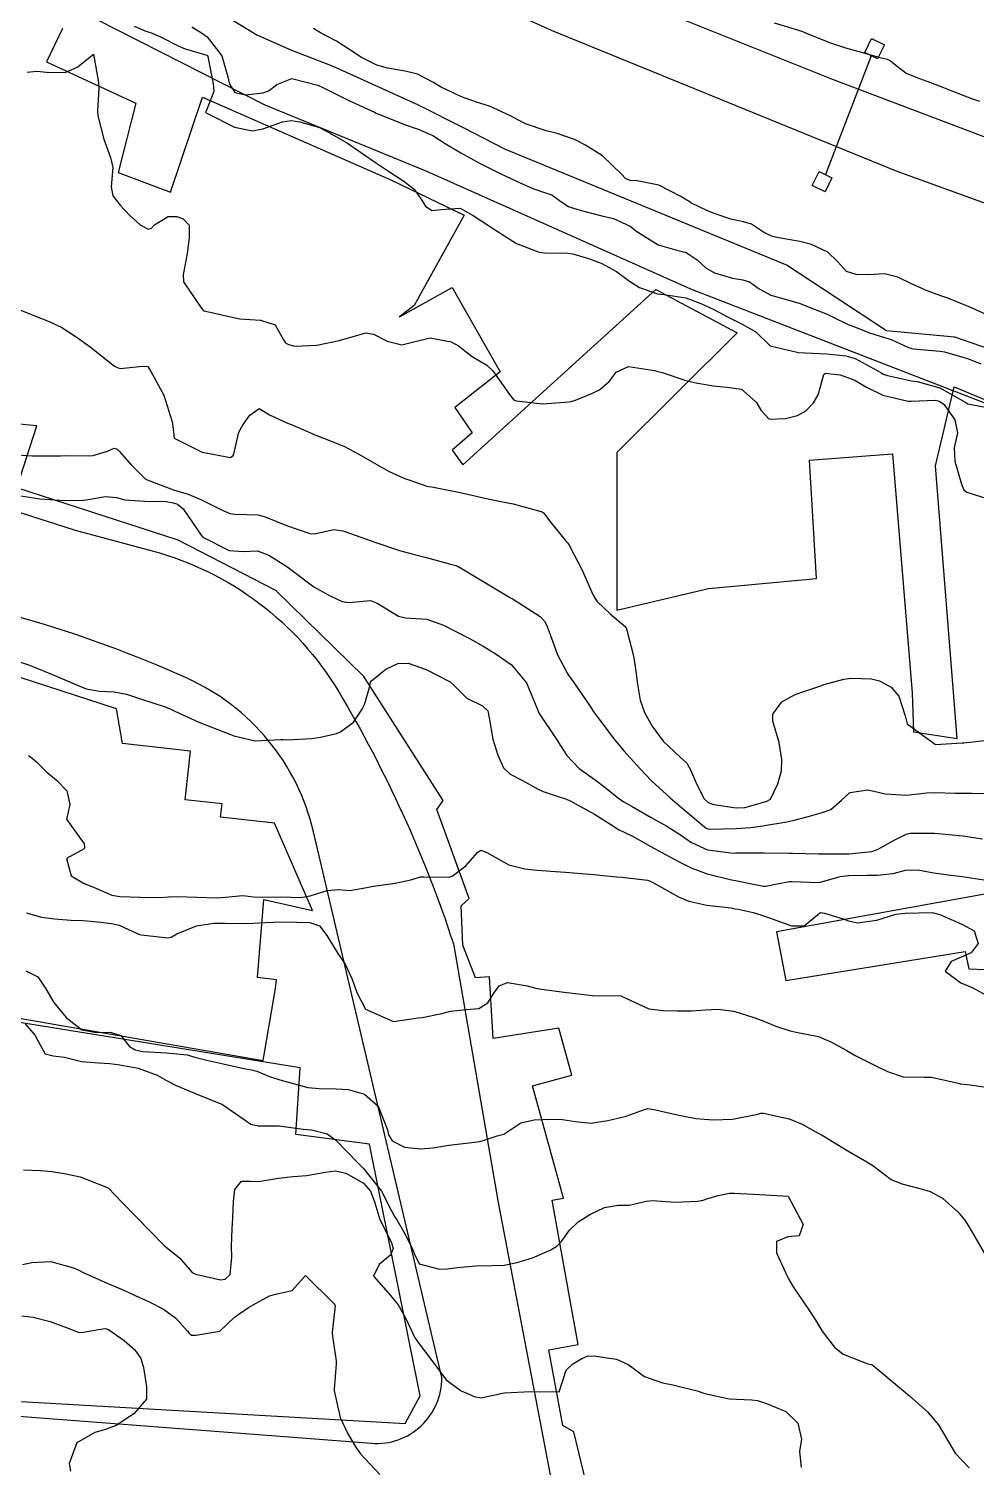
# Model space of a CAD drawing. Header units: metres. Extents: x 307586 to 320046, y 7427249 to 7434250.
# Drawn here: x 309345.2 to 309412, y 7432468.4 to 7432569.9 of the extents above; entities that cross this region are included whole.
import ezdxf

# ---------------------------------------------------------------- set-up
doc = ezdxf.new("R2010")
doc.units = ezdxf.units.M
doc.header["$MEASUREMENT"] = 0
for name, color, linetype in [('Curvas de Nivel 1m', 11, 'Continuous'), ('Curvas de Nivel 5m', 15, 'Continuous'), ('Divisa', 42, 'FENCELINE2'), ('Edificações', 30, 'Continuous'), ('Hidrografia', 140, 'Continuous'), ('Linha Férrea', 20, 'Continuous'), ('Portico', 45, 'Continuous'), ('Vias Primárias', 230, 'Continuous')]:
    doc.layers.add(name, color=color, linetype=linetype)
doc.linetypes.add('FENCELINE2', pattern='A,0.25,-0.1,[132,ltypeshp.shx,S=0.1,R=0,X=-0.1,Y=0],-0.1,1', length=1.45)

msp = doc.modelspace()

# ---------------------------------------------------------------- linework, layer by layer
at = {"layer": 'Curvas de Nivel 1m', "flags": 128}
for points, elevation in [([(309352.6, 7432570.12), (309353.43, 7432569.78), (309353.75, 7432569.67), (309354.46, 7432569.38), (309355.74, 7432568.71), (309356.19, 7432568.52), (309357.73, 7432568.08), (309357.77, 7432568.05), (309357.79, 7432567.99), (309358.18, 7432566.05), (309358.23, 7432565.52), (309357.68, 7432564.12), (309357.65, 7432564.08), (309357.64, 7432564.05), (309357.65, 7432564.02), (309357.68, 7432564), (309357.77, 7432563.96), (309359.67, 7432563), (309360.95, 7432562.74), (309361.67, 7432562.88), (309363.07, 7432563.38), (309363.68, 7432563.47), (309364.28, 7432563.37), (309365.67, 7432562.97), (309366.33, 7432562.61), (309367.54, 7432561.93), (309367.66, 7432561.86), (309367.88, 7432561.71), (309369.64, 7432560.5), (309370.54, 7432559.9), (309371.63, 7432559.18), (309372.35, 7432558.61), (309372.88, 7432557.87), (309373.17, 7432557.43), (309373.61, 7432557.12), (309374.27, 7432557.19), (309375.61, 7432557.27), (309376.53, 7432556.76), (309377.6, 7432556.05), (309377.97, 7432555.81), (309379.58, 7432554.78), (309381.18, 7432554.17), (309381.57, 7432554.12), (309383.21, 7432554.11), (309383.57, 7432554.05), (309384.67, 7432553.73), (309385.56, 7432553.4), (309386.65, 7432552.8), (309387.55, 7432552.13), (309388.26, 7432551.68), (309389.54, 7432551.24), (309390.01, 7432551.19), (309391.53, 7432550.94), (309392.6, 7432550.56), (309393.52, 7432550.12), (309394.48, 7432549.61), (309395.51, 7432549.1), (309396.48, 7432548.56), (309397.49, 7432547.57), (309399.49, 7432547.1), (309399.96, 7432547.08), (309401.49, 7432547), (309402.83, 7432546.86), (309403.48, 7432546.66), (309405.29, 7432545.67), (309405.47, 7432545.57), (309405.54, 7432545.55), (309405.78, 7432545.48), (309407.47, 7432545.1), (309407.87, 7432545.05), (309409.46, 7432544.61), (309411.29, 7432543.56), (309411.44, 7432543.48), (309411.81, 7432543.4), (309413.19, 7432543.13)], 713), ([(309356.68, 7432570.07), (309357.35, 7432569.65), (309357.75, 7432569.37), (309358.78, 7432568.04), (309359.2, 7432566.55), (309359.32, 7432566.03), (309359.7, 7432565.45), (309360.45, 7432565.27), (309361.7, 7432565.42), (309362.13, 7432565.58), (309362.66, 7432566), (309363.72, 7432566.42), (309365.57, 7432565.96), (309365.71, 7432565.9), (309365.83, 7432565.84), (309367.7, 7432564.91), (309369.55, 7432564.05), (309369.68, 7432563.99), (309369.86, 7432563.91), (309371.68, 7432563.18), (309372.65, 7432562.86), (309373.67, 7432562.4), (309374.54, 7432561.85), (309375.65, 7432561.18), (309377.03, 7432560.43), (309377.64, 7432560.12), (309378.3, 7432559.8), (309379.63, 7432559.17), (309380.74, 7432558.66), (309381.62, 7432558.37), (309382.08, 7432558.22), (309382.71, 7432557.75), (309383.26, 7432557.4), (309383.61, 7432557.28), (309384.24, 7432557.1), (309385.6, 7432556.74), (309386.43, 7432556.54), (309387.6, 7432556), (309388, 7432555.69), (309389.58, 7432554.69), (309390.91, 7432554.32), (309391.57, 7432554.15), (309392.34, 7432553.64), (309392.98, 7432553.05), (309393.55, 7432552.71), (309394.83, 7432552.33), (309395.55, 7432552.21), (309396.03, 7432552.07), (309396.72, 7432551.58), (309397.54, 7432551.14), (309398.12, 7432550.98), (309399.53, 7432550.57), (309401.09, 7432549.96), (309401.52, 7432549.79), (309402.07, 7432549.52), (309403.05, 7432549.05), (309403.51, 7432548.87), (309404.5, 7432548.49), (309405.5, 7432548.17), (309406.02, 7432548), (309407.25, 7432547.45), (309407.43, 7432547.39), (309407.49, 7432547.37), (309407.59, 7432547.35), (309409.49, 7432547.19), (309409.79, 7432547.13), (309411.49, 7432546.65), (309412.37, 7432546.29)], 712), ([(309413.42, 7432549.48), (309411.53, 7432550.32), (309410.04, 7432550.92), (309409.54, 7432551.1), (309408.57, 7432551.44), (309407.55, 7432551.89), (309406.51, 7432552.42), (309405.55, 7432552.65), (309404.46, 7432552.58), (309403.55, 7432552.59), (309402.87, 7432552.82), (309402.24, 7432553.52), (309401.57, 7432554.17), (309400.4, 7432554.72), (309399.58, 7432554.92), (309397.95, 7432555.2), (309397.59, 7432555.3), (309397.02, 7432555.58), (309396.16, 7432556.15), (309395.6, 7432556.31), (309394.71, 7432556.5), (309393.61, 7432556.89), (309393.07, 7432557.09), (309391.9, 7432557.65), (309391.74, 7432557.77), (309391.61, 7432557.85), (309391.18, 7432558.1), (309389.63, 7432558.9), (309388.11, 7432559.21), (309387.63, 7432559.23), (309387.29, 7432559.36), (309386.97, 7432559.7), (309385.65, 7432560.98), (309384.46, 7432561.73), (309383.67, 7432562.13), (309382.46, 7432562.55), (309381.67, 7432562.73), (309380.23, 7432563.24), (309379.68, 7432563.51), (309379.15, 7432563.8), (309377.69, 7432564.47), (309376.77, 7432564.75), (309375.7, 7432565.13), (309374.21, 7432565.85), (309373.72, 7432566.16), (309372.59, 7432566.74), (309371.72, 7432566.95), (309370.48, 7432567.15), (309369.73, 7432567.38), (309368.64, 7432567.92), (309367.74, 7432568.51), (309366.87, 7432569.07), (309365.75, 7432569.66), (309365.26, 7432569.96)], 712), ([(309397.76, 7432570.35), (309399.48, 7432569.83), (309399.76, 7432569.74), (309400.26, 7432569.54), (309401.75, 7432568.94), (309402.81, 7432568.59), (309403.74, 7432568.34), (309405.33, 7432567.89), (309405.74, 7432567.79), (309405.96, 7432567.7), (309406.25, 7432567.47), (309407.08, 7432566.81), (309407.72, 7432566.54), (309409.12, 7432566.04), (309409.72, 7432565.8), (309410.67, 7432565.42), (309411.71, 7432565.01), (309412.27, 7432564.84)], 712), ([(309345.05, 7432566.87), (309345.72, 7432566.94), (309346.4, 7432566.87), (309347.72, 7432566.85), (309348.62, 7432567.26), (309349.73, 7432568.15), (309350.09, 7432566.15), (309350.1, 7432565.75), (309350.01, 7432564.15), (309350.03, 7432563.79), (309350.46, 7432562.14), (309350.93, 7432560.86), (309351.1, 7432560.14), (309350.97, 7432558.79), (309351.09, 7432558.14), (309351.61, 7432557.48), (309352.27, 7432556.79), (309353.03, 7432556.11), (309353.59, 7432555.8), (309353.82, 7432555.86), (309354.04, 7432556.1), (309354.99, 7432556.7), (309355.6, 7432556.69), (309356.05, 7432556.53), (309356.47, 7432556.07), (309356.47, 7432555.18), (309356.35, 7432554.07), (309356.05, 7432552.57), (309356.09, 7432552.07), (309357.32, 7432550.25), (309357.48, 7432550.05), (309357.5, 7432550.03), (309357.51, 7432550.03), (309357.54, 7432550.03), (309359.51, 7432549.59), (309360.05, 7432549.48), (309361.51, 7432549.37), (309362.55, 7432549.04), (309363.13, 7432547.99), (309363.28, 7432547.78), (309363.49, 7432547.66), (309363.94, 7432547.53), (309365.49, 7432547.62), (309367.07, 7432547.94), (309367.49, 7432548.06), (309368.94, 7432548.48), (309369.5, 7432548.39), (309370.46, 7432547.9), (309371.49, 7432547.63), (309372.44, 7432547.88), (309373.5, 7432548.12), (309374.98, 7432547.85), (309375.49, 7432547.56), (309376.46, 7432546.81), (309377.48, 7432546.19), (309377.91, 7432545.81), (309379.1, 7432544.14), (309379.35, 7432543.79), (309379.44, 7432543.72), (309379.55, 7432543.68), (309381.44, 7432543.46), (309383.31, 7432543.61), (309383.44, 7432543.64), (309383.52, 7432543.66), (309383.74, 7432543.74), (309384.95, 7432544.23), (309385.45, 7432544.45), (309386.13, 7432545.04), (309386.61, 7432545.7), (309387.48, 7432546.1), (309389.32, 7432545.83), (309389.47, 7432545.78), (309389.87, 7432545.67), (309391.47, 7432545.13), (309392.13, 7432544.97), (309393.46, 7432544.73), (309394.43, 7432544.64), (309395.46, 7432544.51), (309396.5, 7432543.58), (309396.85, 7432542.99), (309397.43, 7432542.38), (309398.56, 7432542.43), (309399.43, 7432542.64), (309400, 7432542.98), (309400.54, 7432543.54), (309400.88, 7432544.1), (309401.27, 7432545.53), (309401.38, 7432545.62), (309401.47, 7432545.63), (309401.56, 7432545.62), (309402.43, 7432545.52), (309403.47, 7432545.13), (309404.3, 7432544.65), (309405.45, 7432544.09), (309407.23, 7432543.67), (309407.45, 7432543.67), (309409.14, 7432543.74), (309409.45, 7432543.67), (309409.77, 7432543.43), (309410.52, 7432542.33), (309410.71, 7432541.42), (309410.47, 7432540.36), (309410.52, 7432539.42), (309411, 7432537.79), (309411.15, 7432537.41), (309411.37, 7432537.23), (309412.78, 7432536.8)], 714), ([(309343.7, 7432539.91), (309345.39, 7432539.81), (309347, 7432539.79), (309347.39, 7432539.81), (309347.73, 7432539.83), (309349.39, 7432539.79), (309349.71, 7432539.82), (309350.71, 7432540.14), (309351.19, 7432540.34), (309351.4, 7432540.28), (309351.54, 7432540.13), (309352.41, 7432539.14), (309353.37, 7432538.18), (309353.52, 7432538.1), (309355.37, 7432537.41), (309356.4, 7432537.1), (309357.36, 7432536.7), (309358.66, 7432536.04), (309359.35, 7432535.73), (309359.7, 7432535.68), (309361.35, 7432535.63), (309361.85, 7432535.5), (309363.34, 7432534.88), (309364.99, 7432534.31), (309365.33, 7432534.29), (309366.68, 7432534.6), (309367.33, 7432534.5), (309368.99, 7432533.91), (309369.32, 7432533.79), (309369.51, 7432533.72), (309371.32, 7432533.13), (309372.3, 7432532.86), (309373.31, 7432532.6), (309375.03, 7432532.12), (309375.31, 7432532.06), (309375.47, 7432532), (309375.74, 7432531.83), (309377.29, 7432530.91), (309379.17, 7432529.79), (309379.27, 7432529.72), (309379.42, 7432529.64), (309381.26, 7432528.47), (309381.59, 7432528.1), (309381.76, 7432527.76), (309382.16, 7432526.68), (309382.49, 7432525.75), (309383.21, 7432524.4), (309383.68, 7432523.74), (309384.75, 7432522.16), (309385.04, 7432521.72), (309385.18, 7432521.52), (309386.56, 7432519.7), (309386.82, 7432519.37), (309387.15, 7432518.99), (309388.33, 7432517.68), (309389.12, 7432516.86), (309390.43, 7432515.66), (309391.1, 7432515.11), (309392.85, 7432513.62), (309392.98, 7432513.52), (309393.08, 7432513.47), (309393.24, 7432513.46), (309395.08, 7432513.49), (309396.13, 7432513.58), (309396.96, 7432513.69), (309397.08, 7432513.71), (309398.66, 7432513.98), (309399.09, 7432514.07), (309400.26, 7432514.37), (309401.1, 7432514.6), (309401.78, 7432514.84), (309402.53, 7432515.51), (309403.12, 7432516.04), (309404.39, 7432516.22), (309405.12, 7432516.06), (309405.6, 7432515.95), (309407.12, 7432515.86), (309408.54, 7432516.02), (309409.12, 7432516.04), (309410.54, 7432516), (309411.12, 7432516), (309411.72, 7432516), (309413.12, 7432515.97)], 716), ([(309344.6, 7432536.97), (309345.36, 7432536.86), (309345.94, 7432536.77), (309347.36, 7432536.66), (309348.86, 7432536.65), (309349.36, 7432536.71), (309350.57, 7432536.93), (309351.36, 7432536.87), (309351.93, 7432536.7), (309353.36, 7432536.6), (309354.86, 7432536.58), (309355.36, 7432536.48), (309355.66, 7432536.38), (309356.06, 7432536.07), (309357.32, 7432534.19), (309357.45, 7432534.05), (309359.31, 7432533.11), (309360.28, 7432533.06), (309361.31, 7432533.09), (309362.11, 7432532.8), (309363.3, 7432532.03), (309363.37, 7432531.98), (309365.28, 7432530.56), (309366.39, 7432529.94), (309366.98, 7432529.65), (309367.27, 7432529.52), (309367.73, 7432529.46), (309369.27, 7432529.6), (309369.76, 7432529.41), (309371.26, 7432528.49), (309371.75, 7432528.37), (309373.26, 7432528.28), (309374.44, 7432527.85), (309375.25, 7432527.43), (309376.31, 7432526.89), (309377.24, 7432526.36), (309378.16, 7432525.8), (309379.22, 7432525.04), (309380.29, 7432523.78), (309381.07, 7432521.89), (309381.11, 7432521.77), (309381.18, 7432521.62), (309382.44, 7432519.75), (309382.72, 7432519.31), (309383.14, 7432518.64), (309384, 7432517.73), (309385.13, 7432516.93), (309385.82, 7432516.41), (309386.68, 7432515.7), (309387.11, 7432515.41), (309387.74, 7432515.05), (309389.09, 7432514.28), (309390.2, 7432513.66), (309391.08, 7432513.09), (309391.93, 7432512.5), (309393.07, 7432512), (309394.9, 7432511.77), (309395.06, 7432511.78), (309395.25, 7432511.78), (309397.06, 7432511.78), (309398.86, 7432511.75), (309399.06, 7432511.75), (309400.89, 7432511.7), (309401.06, 7432511.71), (309401.25, 7432511.71), (309403.07, 7432511.72), (309404.67, 7432511.88), (309405.07, 7432512.01), (309406.3, 7432512.69), (309407.08, 7432513.1), (309407.36, 7432513.17), (309409.08, 7432513.17), (309409.35, 7432513.15), (309411.08, 7432512.98), (309412.47, 7432512.78)], 717), ([(309344.01, 7432525.42), (309345.22, 7432525.03), (309347.16, 7432524.22), (309347.2, 7432524.2), (309347.26, 7432524.17), (309349.2, 7432523.36), (309350.14, 7432523.19), (309351.19, 7432523.14), (309352.05, 7432522.97), (309353.19, 7432522.61), (309354.78, 7432522.08), (309355.18, 7432521.93), (309355.47, 7432521.78), (309357.17, 7432521.01), (309358.85, 7432520.34), (309359.16, 7432520.22), (309359.63, 7432520.03), (309361.15, 7432519.68), (309362.95, 7432519.78), (309363.15, 7432519.79), (309363.38, 7432519.75), (309365.15, 7432519.86), (309365.76, 7432519.95), (309366.88, 7432520.21), (309367.16, 7432520.31), (309368.08, 7432521.01), (309368.7, 7432521.91), (309368.85, 7432522.25), (309369.2, 7432523.45), (309369.28, 7432523.83), (309369.34, 7432523.91), (309370.37, 7432524.74), (309371.22, 7432525.15), (309371.94, 7432525.16), (309373.22, 7432524.73), (309374.9, 7432523.84), (309375.2, 7432523.57), (309376.07, 7432522.7), (309377.19, 7432522.15), (309377.55, 7432521.81), (309377.66, 7432521.32), (309377.92, 7432519.8), (309378.27, 7432518.67), (309378.67, 7432517.79), (309379.13, 7432517.34), (309380.01, 7432516.89), (309381.12, 7432516.27), (309381.46, 7432516.11), (309382.52, 7432515.75), (309383.11, 7432515.56), (309383.42, 7432515.42), (309385.09, 7432514.51), (309386.37, 7432513.7), (309386.8, 7432513.41), (309387.08, 7432513.28), (309387.82, 7432512.93), (309389.07, 7432512.24), (309390.09, 7432511.66), (309391.06, 7432511.15), (309391.97, 7432510.71), (309393.04, 7432510.29), (309394.76, 7432509.88), (309395.04, 7432509.83), (309396.31, 7432509.58), (309396.91, 7432509.45), (309397.03, 7432509.43), (309397.18, 7432509.42), (309397.86, 7432509.56), (309398.83, 7432509.76), (309399.04, 7432509.76), (309400.87, 7432509.69), (309401.04, 7432509.72), (309402.43, 7432510.12), (309403.04, 7432510.18), (309404.33, 7432510.2), (309405.04, 7432510.21), (309406.18, 7432510.33), (309407.05, 7432510.56), (309407.91, 7432510.58), (309409.05, 7432510.36), (309410.25, 7432510.21), (309411.04, 7432510.12), (309412.56, 7432509.87)], 718), ([(309345.14, 7432518.65), (309345.4, 7432518.46), (309345.73, 7432518.19), (309346.43, 7432517.48), (309347.12, 7432516.91), (309347.85, 7432516.16), (309348.06, 7432515.2), (309347.83, 7432514.16), (309349.07, 7432512.42), (309349.1, 7432512.15), (309349.09, 7432512.12), (309349.06, 7432512.07), (309347.82, 7432511.39), (309348.15, 7432510.16), (309349.03, 7432509.65), (309349.89, 7432509.28), (309351.02, 7432508.8), (309351.59, 7432508.69), (309353.02, 7432508.66), (309354.47, 7432508.63), (309355.02, 7432508.67), (309355.66, 7432508.71), (309357.02, 7432508.66), (309358.45, 7432508.6), (309359.02, 7432508.66), (309360.27, 7432508.77), (309361.02, 7432508.68), (309361.67, 7432508.65), (309363.02, 7432508.68), (309364.34, 7432508.64), (309365.02, 7432508.75), (309366.22, 7432509.13), (309367.03, 7432509.2), (309367.83, 7432509.12), (309369.03, 7432509.33), (309369.5, 7432509.43), (309371.03, 7432509.64), (309372.13, 7432509.87), (309372.82, 7432510.08), (309373.04, 7432510.1), (309374.82, 7432510.06), (309375.04, 7432510.13), (309376.01, 7432510.87), (309376.83, 7432511.81), (309377.06, 7432511.96), (309377.48, 7432511.81), (309379.05, 7432510.94), (309380.18, 7432510.65), (309381.04, 7432510.57), (309382.33, 7432510.46), (309383.04, 7432510.41), (309384.46, 7432510.31), (309385.04, 7432510.26), (309386.64, 7432510.1), (309387.04, 7432510.06), (309388.84, 7432509.86), (309389.03, 7432509.79), (309389.26, 7432509.67), (309391.02, 7432508.67), (309391.74, 7432508.36), (309393.02, 7432508.1), (309394.73, 7432507.89), (309395.02, 7432507.84), (309395.22, 7432507.8), (309396.28, 7432507.58), (309396.84, 7432507.4), (309397.01, 7432507.33), (309397.37, 7432507.21), (309399, 7432506.62), (309399.9, 7432506.64), (309400.96, 7432507.53), (309400.99, 7432507.55), (309401.01, 7432507.55), (309401.04, 7432507.56), (309401.32, 7432507.53), (309402.63, 7432507.13), (309403.01, 7432506.99), (309403.66, 7432506.84), (309405.01, 7432507.02), (309406.36, 7432507.46), (309407.01, 7432507.53), (309408.89, 7432507.56), (309409.01, 7432507.54), (309409.46, 7432507.43), (309411.01, 7432506.74), (309411.88, 7432506.27), (309412.18, 7432505.39), (309411.67, 7432504.72), (309410.98, 7432504.42), (309410.27, 7432504.12), (309409.84, 7432503.42), (309410.95, 7432502.61), (309411.8, 7432502.25), (309412.95, 7432501.62)], 719), ([(309344.96, 7432503.45), (309345.8, 7432503.03), (309346.36, 7432502.18), (309346.93, 7432501.23), (309347.79, 7432500.16), (309348.9, 7432499.28), (309349.93, 7432499.11), (309350.9, 7432499.12), (309351.66, 7432498.88), (309352.26, 7432498.11), (309352.68, 7432497.89), (309352.89, 7432497.83), (309353.22, 7432497.77), (309354.89, 7432497.67), (309356.35, 7432497.52), (309356.89, 7432497.37), (309357.81, 7432497.12), (309358.88, 7432496.9), (309360.33, 7432496.56), (309360.88, 7432496.47), (309361.25, 7432496.38), (309362.15, 7432495.99), (309362.87, 7432495.77), (309363.15, 7432495.69), (309364.86, 7432495.23), (309365.66, 7432495.15), (309366.86, 7432495.13), (309367.71, 7432495.07), (309368.86, 7432494.75), (309369.81, 7432493.9), (309370.48, 7432492.24), (309370.56, 7432491.89), (309370.82, 7432491.45), (309371.67, 7432491.01), (309372.81, 7432490.89), (309373.69, 7432490.97), (309374.81, 7432491.14), (309375.43, 7432491.21), (309376.82, 7432491.39), (309377.16, 7432491.46), (309378.21, 7432491.8), (309378.69, 7432491.93), (309378.83, 7432492.01), (309379.89, 7432492.72), (309380.83, 7432492.94), (309382.08, 7432492.99), (309382.84, 7432492.97), (309383.75, 7432492.81), (309384.83, 7432492.7), (309386.02, 7432492.89), (309386.84, 7432493.08), (309387.32, 7432493.2), (309388.61, 7432493.67), (309388.79, 7432493.72), (309388.84, 7432493.73), (309389.29, 7432493.67), (309390.84, 7432493.32), (309392.24, 7432493.03), (309392.84, 7432492.98), (309393.5, 7432492.95), (309394.84, 7432492.98), (309396.62, 7432493.35), (309396.84, 7432493.4), (309397.01, 7432493.4), (309398.84, 7432493.02), (309399.74, 7432492.63), (309400.83, 7432492.03), (309401.15, 7432491.85), (309401.71, 7432491.52), (309402.81, 7432490.85), (309404.31, 7432489.98), (309404.8, 7432489.67), (309405.03, 7432489.48), (309406.04, 7432488.72), (309406.78, 7432488.42), (309408.14, 7432488.08), (309408.78, 7432487.88), (309409.65, 7432487.42), (309410.76, 7432486.42), (309411.22, 7432485.86), (309411.52, 7432485.4), (309412.61, 7432483.5)], 721), ([(309344.91, 7432499.72), (309345.6, 7432498.89), (309345.98, 7432498.18), (309346.31, 7432497.6), (309346.89, 7432497.46), (309347.69, 7432497.35), (309348.88, 7432497.06), (309350.07, 7432496.95), (309350.88, 7432496.92), (309351.59, 7432496.83), (309352.88, 7432496.59), (309354.23, 7432496.09), (309354.87, 7432495.72), (309355.57, 7432495.36), (309356.85, 7432494.83), (309358.84, 7432494.03), (309360.83, 7432492.64), (309361.34, 7432492.51), (309362.83, 7432492.51), (309364.52, 7432492.27), (309364.83, 7432492.25), (309365.11, 7432492.24), (309366.22, 7432491.94), (309366.82, 7432491.52), (309368.38, 7432489.91), (309368.79, 7432489.5), (309370.05, 7432487.9), (309370.76, 7432486.52), (309370.98, 7432486.12), (309371.14, 7432485.88), (309371.67, 7432484.94), (309372.22, 7432483.87), (309372.35, 7432483.5), (309372.71, 7432482.77), (309374.16, 7432482.4), (309374.71, 7432482.43), (309375.39, 7432482.51), (309376.71, 7432482.64), (309377.85, 7432482.66), (309378.71, 7432482.69), (309379.63, 7432482.86), (309380.72, 7432483.2), (309381.96, 7432483.75), (309382.44, 7432484.03), (309382.73, 7432484.33), (309383.33, 7432485.15), (309383.94, 7432485.73), (309384.42, 7432486.05), (309384.76, 7432486.26), (309385.79, 7432486.74), (309386.77, 7432486.91), (309387.53, 7432486.91), (309388.77, 7432487.2), (309389.18, 7432487.25), (309390.77, 7432487.12), (309392.36, 7432487.21), (309392.77, 7432487.28), (309393.03, 7432487.36), (309393.81, 7432487.61), (309394.62, 7432487.76), (309394.77, 7432487.77), (309394.95, 7432487.77), (309396.77, 7432487.67), (309398.77, 7432487.55), (309399.82, 7432485.54), (309399.53, 7432484.75), (309398.74, 7432484.68), (309397.93, 7432484.36), (309397.93, 7432483.56), (309398.71, 7432481.86), (309398.87, 7432481.55), (309399.16, 7432481.08), (309400.23, 7432479.53), (309400.67, 7432478.84), (309401.17, 7432478.03), (309401.54, 7432477.52), (309402.04, 7432476.9), (309402.64, 7432476.4), (309404.39, 7432475.72), (309404.63, 7432475.66), (309404.75, 7432475.6), (309404.89, 7432475.48), (309406.61, 7432474.05), (309407.34, 7432473.44), (309408.59, 7432472.32), (309409.37, 7432471.42), (309410.55, 7432469.41), (309411.53, 7432468.38)], 722), ([(309344.79, 7432489.42), (309345.97, 7432489.37), (309346.78, 7432489.29), (309347.81, 7432489.13), (309348.78, 7432488.92), (309350.77, 7432488.13), (309351.75, 7432487.1), (309352.75, 7432486.1), (309354.72, 7432484.08), (309355.82, 7432483.17), (309356.7, 7432482.17), (309356.93, 7432482.05), (309358.7, 7432481.64), (309359.03, 7432481.7), (309359.38, 7432482.02), (309359.48, 7432483.25), (309359.46, 7432484.02), (309359.52, 7432485.25), (309359.56, 7432486.02), (309359.61, 7432487.18), (309359.71, 7432488.02), (309360.17, 7432488.62), (309360.78, 7432488.62), (309361.37, 7432488.59), (309362.78, 7432488.81), (309363.82, 7432488.93), (309364.78, 7432489.01), (309366.09, 7432489.24), (309366.79, 7432489.33), (309367.54, 7432489.17), (309368.78, 7432488.47), (309369.28, 7432487.9), (309369.59, 7432487.08), (309369.93, 7432485.9), (309370.73, 7432484.33), (309370.88, 7432483.89), (309370.72, 7432483.4), (309369.88, 7432482.73), (309369.5, 7432481.9), (309370.68, 7432480.55), (309371.24, 7432479.88), (309371.75, 7432478.96), (309372.26, 7432477.87), (309372.39, 7432477.61), (309372.65, 7432477.23), (309373.68, 7432475.85), (309374.61, 7432474.6), (309375.68, 7432473.82), (309376.33, 7432473.54), (309376.6, 7432473.42), (309377.08, 7432473.32), (309378.6, 7432473.64), (309378.73, 7432473.66), (309380.6, 7432473.77), (309382.6, 7432473.74), (309383.09, 7432475.27), (309383.55, 7432475.73), (309384.24, 7432476.12), (309384.64, 7432476.28), (309385.18, 7432476.25), (309386.64, 7432476.04), (309387.46, 7432475.68), (309388.62, 7432474.82), (309389.89, 7432474.38), (309390.61, 7432474.24), (309392.44, 7432473.78), (309392.6, 7432473.72), (309392.88, 7432473.62), (309394.6, 7432473.25), (309396.2, 7432473.18), (309396.6, 7432473.13), (309397.23, 7432472.93), (309398.59, 7432472.35), (309399.45, 7432471.54), (309399.71, 7432470.4), (309399.56, 7432469.54), (309399.67, 7432468.41)], 723), ([(309344.71, 7432482.74), (309345.38, 7432482.86), (309346.71, 7432482.93), (309348.38, 7432482.48), (309348.7, 7432482.32), (309349.05, 7432482.15), (309350.69, 7432481.42), (309351.91, 7432480.89), (309352.68, 7432480.55), (309353.66, 7432480.09), (309354.67, 7432479.57), (309355.54, 7432478.94), (309356.34, 7432478.05), (309356.48, 7432477.88), (309356.65, 7432477.75), (309356.94, 7432477.75), (309358.65, 7432478.03), (309359.67, 7432479.01), (309360.67, 7432479.7), (309361.21, 7432480), (309362.15, 7432480.52), (309362.68, 7432480.67), (309363.76, 7432480.89), (309364.7, 7432481.96), (309366.67, 7432480), (309366.74, 7432479.93), (309366.79, 7432479.81), (309366.66, 7432478.77), (309366.58, 7432477.93), (309366.58, 7432477.85), (309366.65, 7432477.35), (309366.85, 7432475.93), (309366.85, 7432475.71), (309366.71, 7432473.93), (309366.71, 7432473.82), (309367.13, 7432471.92), (309367.65, 7432470.83), (309368.2, 7432469.91), (309368.55, 7432469.38), (309369.93, 7432467.9)], 724)]:
    msp.add_lwpolyline(points, dxfattribs=dict(at, elevation=elevation))
at = {"layer": 'Curvas de Nivel 5m', "flags": 128}
for points, elevation in [([(309344.29, 7432550.21), (309345.51, 7432549.7), (309346.61, 7432549.29), (309347.5, 7432548.85), (309348.57, 7432548.16), (309349.49, 7432547.5), (309351.22, 7432546.13), (309351.47, 7432546), (309351.63, 7432545.97), (309352.94, 7432546.11), (309353.47, 7432546.14), (309353.57, 7432546.1), (309353.76, 7432545.8), (309354.69, 7432544.09), (309355.29, 7432542.21), (309355.31, 7432542.08), (309355.41, 7432541.04), (309357.39, 7432540.05), (309359.39, 7432539.68), (309359.58, 7432539.83), (309359.65, 7432540.03), (309359.98, 7432541.46), (309360.3, 7432542.02), (309360.77, 7432542.68), (309361.43, 7432543.15), (309362.14, 7432542.7), (309363.42, 7432542.1), (309363.75, 7432541.98), (309365.41, 7432541.25), (309366.51, 7432540.84), (309367.4, 7432540.49), (309368.46, 7432539.92), (309369.39, 7432539.37), (309370.56, 7432538.72), (309371.38, 7432538.34), (309371.7, 7432538.21), (309372.66, 7432537.87), (309373.19, 7432537.68), (309373.37, 7432537.64), (309373.62, 7432537.61), (309375.37, 7432537.27), (309376.54, 7432537), (309377.36, 7432536.81), (309378.6, 7432536.56), (309379.36, 7432536.41), (309381.23, 7432535.9), (309381.35, 7432535.86), (309381.42, 7432535.83), (309381.48, 7432535.77), (309382, 7432535.1), (309383.12, 7432533.74), (309383.21, 7432533.63), (309383.32, 7432533.45), (309384.21, 7432531.73), (309384.98, 7432530.02), (309385.13, 7432529.72), (309385.27, 7432529.51), (309386.19, 7432528.64), (309387.25, 7432527.76), (309387.31, 7432527.69), (309387.35, 7432527.59), (309387.84, 7432525.68), (309387.97, 7432524.94), (309388.12, 7432523.68), (309388.31, 7432522.56), (309388.62, 7432521.68), (309389.17, 7432520.71), (309389.94, 7432519.66), (309391.14, 7432518.53), (309391.61, 7432518.12), (309391.87, 7432517.64), (309392.25, 7432516.76), (309392.8, 7432515.62), (309393.11, 7432515.33), (309393.52, 7432515.2), (309395.1, 7432514.95), (309395.71, 7432514.98), (309397.11, 7432515.37), (309397.26, 7432515.42), (309397.51, 7432515.57), (309398.03, 7432516.66), (309398.28, 7432517.56), (309398.32, 7432518.38), (309398.12, 7432519.56), (309397.67, 7432521.07), (309397.67, 7432521.57), (309398.31, 7432522.44), (309399.2, 7432522.93), (309399.65, 7432523.09), (309400.92, 7432523.53), (309401.13, 7432523.6), (309401.2, 7432523.63), (309402.69, 7432524.03), (309403.21, 7432524.1), (309404.63, 7432524.07), (309405.21, 7432523.93), (309406.03, 7432523.47), (309406.57, 7432522.83), (309407.01, 7432521.45), (309407.17, 7432520.89), (309409.15, 7432519.43), (309411.03, 7432519.54), (309411.15, 7432519.55), (309412.82, 7432519.73)], 715), ([(309345.01, 7432507.54), (309346.06, 7432507.24), (309347, 7432507.12), (309348.12, 7432507.04), (309349, 7432507.01), (309350.25, 7432506.89), (309351, 7432506.79), (309351.55, 7432506.67), (309352.82, 7432506.1), (309352.99, 7432506.02), (309353.09, 7432506), (309354.99, 7432505.79), (309355.22, 7432505.84), (309355.6, 7432506.07), (309357, 7432506.63), (309358.21, 7432506.83), (309359, 7432506.83), (309360.22, 7432506.8), (309361, 7432506.82), (309361.87, 7432506.86), (309363, 7432506.91), (309364.07, 7432506.9), (309365, 7432506.86), (309365.68, 7432506.63), (309366.19, 7432505.94), (309366.97, 7432504.68), (309367.5, 7432503.92), (309367.97, 7432502.91), (309368.32, 7432501.92), (309368.93, 7432500.76), (309370.91, 7432499.89), (309372.65, 7432500.13), (309372.92, 7432500.17), (309374.32, 7432500.44), (309374.92, 7432500.61), (309376.03, 7432500.72), (309376.93, 7432500.79), (309377.55, 7432501.19), (309377.94, 7432501.8), (309378.36, 7432502.39), (309378.95, 7432502.64), (309380.33, 7432502.4), (309380.95, 7432502.24), (309381.35, 7432502.17), (309382.95, 7432501.95), (309384.94, 7432501.72), (309386.94, 7432501.69), (309388.93, 7432500.78), (309389.94, 7432500.65), (309390.93, 7432500.64), (309391.93, 7432500.64), (309392.93, 7432500.7), (309393.79, 7432500.75), (309394.93, 7432500.61), (309396.33, 7432500.17), (309396.92, 7432499.94), (309397.89, 7432499.56), (309398.91, 7432499.23), (309399.32, 7432499.13), (309400.91, 7432498.81), (309401.82, 7432498.43), (309402.9, 7432497.82), (309403.48, 7432497.49), (309404.89, 7432496.77), (309405.77, 7432496.35), (309406.88, 7432495.98), (309408.36, 7432495.95), (309408.88, 7432495.95), (309410.76, 7432495.53), (309410.87, 7432495.49), (309410.94, 7432495.47), (309411.61, 7432495.4), (309412.87, 7432495.21)], 720), ([(309344.66, 7432479.11), (309345.48, 7432479.01), (309346.66, 7432478.71), (309348.13, 7432478.16), (309348.65, 7432477.96), (309348.87, 7432477.93), (309350.09, 7432478.14), (309350.57, 7432478.21), (309350.65, 7432478.19), (309350.7, 7432478.17), (309350.79, 7432478.13), (309351.9, 7432477.37), (309352.64, 7432476.7), (309353.07, 7432476.1), (309353.25, 7432475.47), (309353.46, 7432474.09), (309353.47, 7432473.22), (309352.58, 7432472.2), (309352.44, 7432472.1), (309351.33, 7432471.36), (309350.57, 7432471.08), (309349.82, 7432470.88), (309348.55, 7432470.15), (309348, 7432468.69), (309348.11, 7432468.15)], 725)]:
    msp.add_lwpolyline(points, dxfattribs=dict(at, elevation=elevation))
at = {"layer": 'Divisa'}
msp.add_lwpolyline([(309514.21, 7432515.15), (309479.36, 7432523.01), (309448.33, 7432530.52), (309433.6, 7432535.09), (309415.02, 7432541.55), (309415.02, 7432542.59), (309391.89, 7432551.57), (309373.21, 7432559.89), (309361.85, 7432564.55), (309348.51, 7432571.33), (309330.49, 7432580.46), (309319.27, 7432585.72), (309309.26, 7432591.92), (309284.87, 7432606.42), (309267.21, 7432618.01), (309248.08, 7432631.28), (309223.16, 7432648.48), (309193.8, 7432668.89), (309164.32, 7432689.72), (309135.72, 7432709.42), (309098.99, 7432735.04)], dxfattribs=at)
at = {"layer": 'Edificações'}
for points in [[(309347.54, 7432569.96), (309346.42, 7432567.61), (309352.71, 7432564.68), (309351.47, 7432559.8), (309355.17, 7432558.41), (309357.43, 7432565.11), (309370.76, 7432559.26), (309375.9, 7432556.79), (309372.36, 7432550.42), (309371.33, 7432549.62), (309375.05, 7432551.69), (309378.43, 7432545.72), (309375.24, 7432543.2), (309376.46, 7432541.43), (309375.05, 7432540.2), (309375.79, 7432539.17), (309389.42, 7432551.55), (309395.17, 7432548.47), (309386.67, 7432540.04), (309386.67, 7432528.92), (309393.13, 7432530.44), (309400.77, 7432531.14), (309400.26, 7432539.49), (309406.12, 7432539.94), (309407.51, 7432523.08), (309407.61, 7432520.33), (309410.68, 7432519.85), (309409.15, 7432539.1), (309410.48, 7432544.66), (309415.44, 7432542.61)], [(309385.34, 7432463.82), (309383.63, 7432470.93), (309382.85, 7432471.37), (309381.87, 7432476.71), (309383.93, 7432477.09), (309383.46, 7432479.68), (309382.11, 7432487.26), (309382.9, 7432487.4), (309380.71, 7432495.33), (309383.49, 7432496.09), (309382.57, 7432499.41), (309377.94, 7432498.69), (309377.69, 7432503.02), (309376.68, 7432502.97), (309375.8, 7432505.27), (309375.67, 7432508.04), (309376.24, 7432508.57), (309373.97, 7432514.83), (309374.41, 7432515.47), (309368.82, 7432524.23), (309362.6, 7432530.29), (309355.71, 7432533.86), (309344.31, 7432537.55), (309345.73, 7432541.92), (309341.96, 7432542.26)], [(309335.66, 7432501.65), (309361.7, 7432497.13), (309362.58, 7432502.2), (309362.65, 7432502.82), (309361.31, 7432502.98), (309361.74, 7432508.49), (309365.18, 7432507.71), (309362.51, 7432513.87), (309358.69, 7432514.3), (309358.8, 7432515.23), (309356.19, 7432515.52), (309356.58, 7432518.96), (309351.77, 7432519.5), (309351.34, 7432521.94), (309343.6, 7432524.47)], [(309418.36, 7432509.89), (309397.94, 7432506.21), (309398.6, 7432502.78), (309411.25, 7432504.82), (309411.5, 7432503.6), (309418.44, 7432503.31)]]:
    msp.add_lwpolyline(points, dxfattribs=at)
msp.add_lwpolyline([(309315.5, 7432490.38), (309315.01, 7432474.75), (309371.72, 7432471.5), (309372.78, 7432473.47), (309369.22, 7432491.23), (309364, 7432491.91), (309364.31, 7432496.62), (309336.62, 7432501.07), (309321.32, 7432502.99), (309319.95, 7432492.06), (309318.88, 7432492.2), (309318.58, 7432489.83)], close=True, dxfattribs=at)
at = {"layer": 'Hidrografia'}
msp.add_lwpolyline([(309359.2, 7432570.75), (309361.25, 7432569.52), (309363.71, 7432568.42), (309366.58, 7432567.33), (309369.59, 7432565.96), (309372.59, 7432564.6), (309375.87, 7432562.96), (309378.74, 7432561.46), (309398.68, 7432553.25), (309405.69, 7432548.65), (309410.51, 7432548.21), (309414.24, 7432546.9), (309418.4, 7432544.93), (309422.78, 7432543.17), (309432.2, 7432540.11), (309439, 7432538.14), (309441.85, 7432537.04), (309444.04, 7432536.82), (309445.13, 7432536.17), (309477.83, 7432528.48), (309482.43, 7432527.17), (309484.4, 7432526.51)], dxfattribs=at)
at = {"layer": 'Linha Férrea'}
for points in [[(309094.96, 7432762.27), (309111, 7432750.67), (309128.74, 7432738.19), (309146.93, 7432725.11), (309164.04, 7432713.11), (309178.84, 7432702.19), (309193.72, 7432691.4), (309230.58, 7432665.37), (309256.95, 7432646.74), (309282.78, 7432629.25), (309302.41, 7432616.84), (309330.98, 7432600.06), (309346.99, 7432591.4), (309364.27, 7432582.85), (309389, 7432571.53), (309401.93, 7432566.36), (309415.6, 7432561.19), (309431.35, 7432555.62), (309458.12, 7432547.49), (309483.87, 7432540.66), (309513.74, 7432534.08)], [(309100.09, 7432753.61), (309119.4, 7432740.03), (309131.98, 7432731.02), (309147.62, 7432719.71), (309162.56, 7432709), (309181.39, 7432695.55), (309201.88, 7432681.04), (309221.37, 7432667.11), (309240.55, 7432653.69), (309259.71, 7432640.02), (309274.01, 7432630.07), (309291.88, 7432618.34), (309310.11, 7432607.1), (309328.11, 7432596.64), (309347.17, 7432586.27), (309362.97, 7432578.47), (309382.03, 7432569.85), (309406.44, 7432559.88), (309432.03, 7432550.62), (309450.7, 7432544.83), (309473.13, 7432538.82), (309497.52, 7432532.83)]]:
    msp.add_lwpolyline(points, dxfattribs=at)
at = {"layer": 'Portico'}
for points in [[(309404.16, 7432568.27), (309404.65, 7432569.25), (309405.56, 7432568.8), (309405.07, 7432567.81)], [(309400.45, 7432558.89), (309400.94, 7432559.87), (309401.85, 7432559.42), (309401.36, 7432558.43)]]:
    msp.add_lwpolyline(points, close=True, dxfattribs=at)
msp.add_lwpolyline([(309404.61, 7432568.04), (309401.4, 7432559.65)], dxfattribs=at)
at = {"layer": 'Vias Primárias'}
msp.add_lwpolyline([(309217.48, 7432481.03), (309252.1, 7432478.1), (309290.65, 7432474.94), (309325.06, 7432473.5), (309369.35, 7432470.11, 0.439578), (309374.31, 7432474.75), (309365.26, 7432513.26, 0.232953), (309356.34, 7432524.1, 0.037039), (309344.8, 7432528.32, -0.006972), (309323.22, 7432534.76, 0.00133), (309299.52, 7432542.14, -0.003674), (309277.68, 7432549.04, 0.006263), (309254.2, 7432556.34, -0.007937), (309226.51, 7432565.04, 0.009546), (309219.97, 7432567.07, 0.37037), (309209.04, 7432562.09), (309205.58, 7432526.73), (309201.59, 7432485.85, 0.377023), (309203.81, 7432482.76, 0.049869)], format="xyb", close=True, dxfattribs=at)
msp.add_lwpolyline([(309263.87, 7432560.19), (309296.95, 7432549.75), (309323.15, 7432542.66), (309348.43, 7432534.55), (309353.87, 7432533.09, -0.194668), (309367.01, 7432523.18, -0.055868), (309375.13, 7432505.37), (309378.29, 7432487.1), (309383.6, 7432459.24)], format="xyb", dxfattribs=at)

doc.saveas('drawing.dxf')
